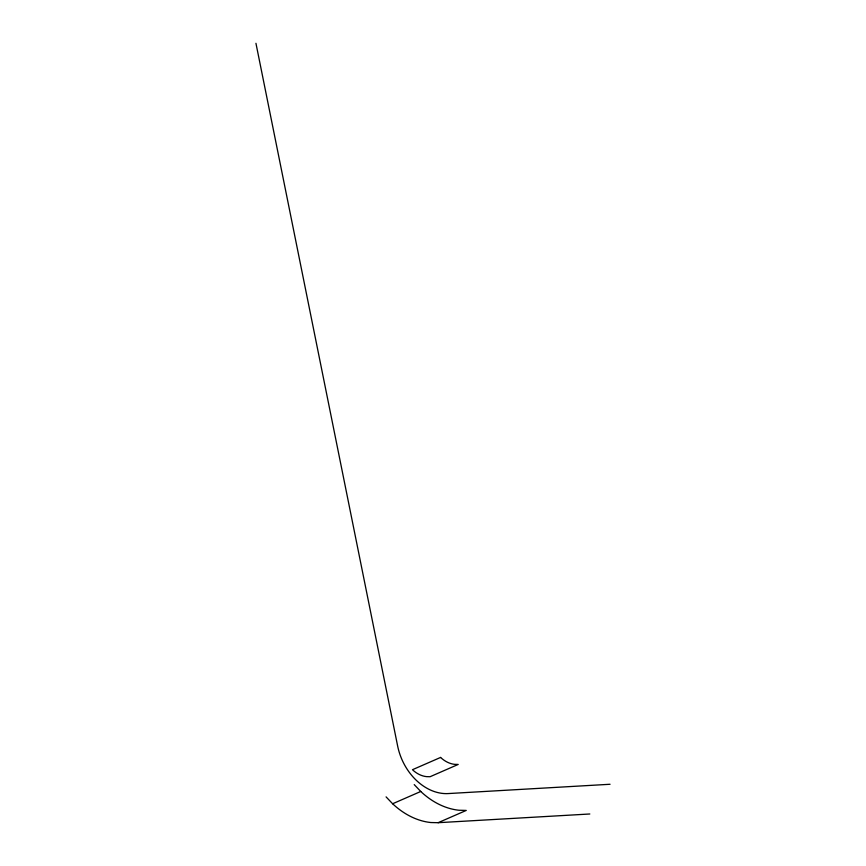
<?xml version="1.0" encoding="UTF-8"?>
<svg xmlns="http://www.w3.org/2000/svg" width="866" height="866" viewBox="0 0 866 866"><rect width="100%" height="100%" fill="white"/><g stroke="black" fill="none" stroke-linecap="round" stroke-linejoin="round"><path stroke-width="1.3" d="M392.623 803.756L420.757 791.481A75.548 57.719 66.4 0 0 459.034 810.251L466.254 810.424L438.12 822.7L430.9 822.538A75.548 57.719 66.4 0 1 392.623 803.756L386.084 796.882M610.054 784.271L448.166 793.57A51.711 39.511 66.4 0 1 397.635 745.983L255.946 43.3M438.12 822.7L589.822 813.986M414.219 784.607L420.757 791.481M440.588 757.436L412.454 769.712A27.874 21.293 66.4 0 0 426.57 776.64L430.088 776.715L458.211 764.44L454.704 764.353A27.874 21.293 66.4 0 1 440.588 757.436"/></g></svg>
